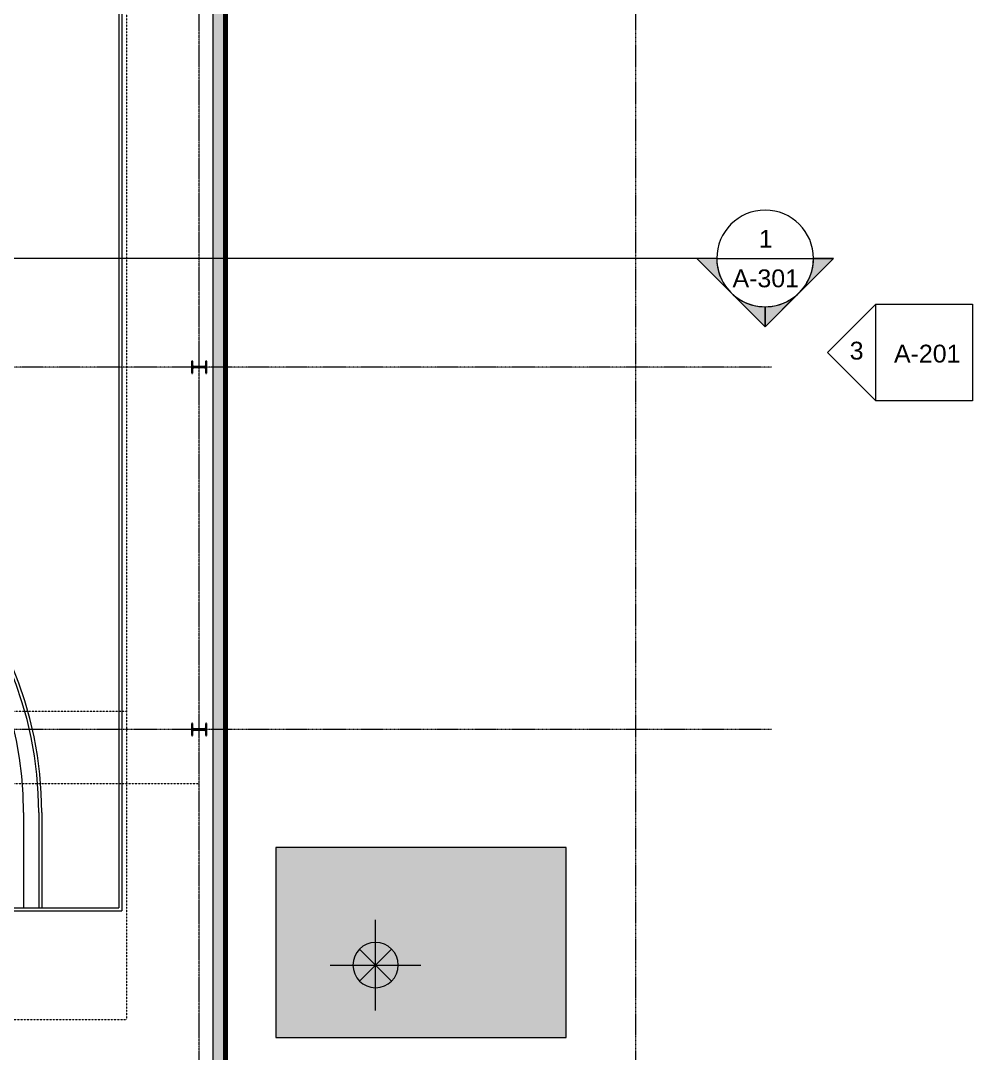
# Model space of a CAD drawing. Header units: inches. Extents: x 22110 to 26500, y -23046 to -20307.
# Drawn here: x 25857 to 26487, y -22324 to -21641 of the extents above; entities that cross this region are included whole.
import ezdxf

# ---------------------------------------------------------------- set-up
doc = ezdxf.new("R2010")
doc.units = ezdxf.units.IN
doc.header["$MEASUREMENT"] = 0
doc.linetypes.add('Dash 1_16_', pattern=[0.125, 0.0625, -0.0625])
doc.linetypes.add('Grid Line 1_2_', pattern=[0.875, 0.5, -0.125, 0.125, -0.125])
for name, color, linetype, lineweight in [('A-DETL', 90, 'Continuous', 9), ('A-WALL', 113, 'Continuous', 13), ('C-TOPO', 7, 'Continuous', 9), ('G-ANNO-SYMB', 111, 'Continuous', 9), ('M-EQPM', 50, 'Continuous', 9), ('M-HVAC-DUCT-ANNO', 70, 'Continuous', 9), ('M-HVAC-DUCT-CNTR', 70, 'Continuous', 9), ('S-BEAM', 12, 'Continuous', 9), ('S-COLS', 52, 'Continuous', 9), ('S-GRID', 1, 'Continuous', 9)]:
    doc.layers.add(name, color=color, linetype=linetype, lineweight=lineweight)
doc.styles.add('Arial_1', font='arial.ttf', dxfattribs={"height": 11.802395})
pattern_1 = [(45, (0, 0), (-12.6713535, 12.6713535), []), (45, (0, 19.2), (-12.6713535, 12.6713535), [])]

# ---------------------------------------------------------------- blocks, each defined once
blk = doc.blocks.new('Mechanical Equipment 1 - Mechanical Equipment 1-405455-First Floor Plan')
at = {"layer": 'M-EQPM'}
h = blk.add_hatch(color=256, dxfattribs=at)
h.paths.add_polyline_path([(26026.19, -22314.05), (26218.34, -22314.05), (26218.34, -22188.05), (26026.19, -22188.05), (26026.19, -22281.02)], flags=0)
h.paths.add_polyline_path([(26092.13, -22281.02), (26089.52, -22280.79), (26087, -22280.11), (26084.63, -22279.01), (26082.48, -22277.51), (26080.64, -22275.66), (26079.14, -22273.52), (26078.03, -22271.15), (26077.35, -22268.62), (26077.13, -22266.02), (26077.35, -22263.41), (26078.03, -22260.89), (26079.14, -22258.52), (26080.64, -22256.37), (26082.48, -22254.52), (26084.63, -22253.03), (26087, -22251.92), (26089.52, -22251.24), (26092.13, -22251.02), (26094.73, -22251.24), (26097.26, -22251.92), (26099.63, -22253.03), (26101.77, -22254.52), (26103.62, -22256.37), (26105.12, -22258.52), (26106.22, -22260.89), (26106.9, -22263.41), (26107.13, -22266.02), (26106.9, -22268.62), (26106.22, -22271.15), (26105.12, -22273.52), (26103.62, -22275.66), (26101.77, -22277.51), (26099.63, -22279.01), (26097.26, -22280.11), (26094.73, -22280.79)], flags=0)
for p, q in [((26218.34, -22188.05), (26026.19, -22188.05)), ((26026.19, -22188.05), (26026.19, -22314.05)), ((26218.34, -22314.05), (26218.34, -22188.05)), ((26026.19, -22314.05), (26218.34, -22314.05))]:
    blk.add_line(p, q, dxfattribs=at)
blk = doc.blocks.new('Girt_Z - 8_D-559302-First Floor Plan')
at = {"layer": 'S-BEAM'}
for points in [[(25984.59, -22342.55), (25984.69, -22342.55), (25984.69, -21143.55), (25984.5, -21143.55), (25984.52, -22342.55)], [(25991.85, -22342.55), (25991.85, -21143.55), (25984.69, -21143.55), (25984.69, -22342.55)], [(25991.93, -22342.55), (25991.93, -21143.55), (25991.85, -21143.55), (25991.85, -22342.55)], [(25991.93, -22342.55), (25992.5, -22342.55), (25992.5, -22338.55), (25992.39, -22338.55), (25992.39, -21143.55), (25991.93, -21143.55), (25991.93, -22339.02)], [(25992.5, -22338.55), (25992.5, -21143.55), (25992.39, -21143.55), (25992.39, -22338.55)]]:
    blk.add_hatch(color=256, dxfattribs=at).paths.add_polyline_path(points, flags=0)
for p, q in [((25984.5, -21143.55), (25984.5, -22342.55)), ((25984.5, -21143.55), (25984.69, -21143.55)), ((25984.69, -21143.55), (25991.85, -21143.55)), ((25991.85, -21143.55), (25991.93, -21143.55)), ((25991.85, -22342.55), (25991.85, -21143.55)), ((25991.93, -21143.55), (25992.39, -21143.55)), ((25991.93, -22342.55), (25991.93, -21143.55)), ((25992.39, -21143.55), (25992.5, -21143.55)), ((25992.5, -22338.55), (25992.5, -21143.55)), ((25992.5, -22342.55), (25992.5, -22338.55)), ((25984.69, -22342.55), (25984.5, -22342.55)), ((25991.85, -22342.55), (25984.69, -22342.55)), ((25991.93, -22342.55), (25991.85, -22342.55)), ((25992.5, -22342.55), (25991.93, -22342.55))]:
    blk.add_line(p, q, dxfattribs=at)
blk = doc.blocks.new('Elevation - Detail Number-93309-First Floor Plan')
at = {"layer": 'G-ANNO-SYMB'}
for p, q in [((-0.25, -0.25), (-0.25, 0.25)), ((-0.25, 0.25), (0.25, 0.25)), ((0.25, 0.25), (0.25, -0.25)), ((0.25, -0.25), (-0.25, -0.25))]:
    blk.add_line(p, q, dxfattribs=at)
blk = doc.blocks.new('Elevation - Detail Number-93036-First Floor Plan')
at = {"layer": 'G-ANNO-SYMB'}
for p, q in [((0, 0.25), (-0.25, 0)), ((0.25, 0), (0, 0.25)), ((-0.25, 0), (0.25, 0))]:
    blk.add_line(p, q, dxfattribs=at)
blk = doc.blocks.new('Section - Section Head - Filled-1526-First Floor Plan')
at = {"layer": 'G-ANNO-SYMB'}
h = blk.add_hatch(color=256, dxfattribs=at)
edge = h.paths.add_edge_path(flags=0)
edge.add_line((-0.4268, 0.1768), (-0.25, 0.3536))
edge.add_line((-0.25, 0.3536), (-0.25, 0.25))
edge.add_arc((-0.25, 0), 0.25, 90, 135)
h = blk.add_hatch(color=256, dxfattribs=at)
edge = h.paths.add_edge_path(flags=0)
edge.add_arc((-0.25, 0), 0.25, 45, 90)
edge.add_line((-0.25, 0.25), (-0.25, 0.3536))
edge.add_line((-0.25, 0.3536), (-0.0732, 0.1768))
h = blk.add_hatch(color=256, dxfattribs=at)
edge = h.paths.add_edge_path(flags=0)
edge.add_arc((-0.25, 0), 0.2503, 137.9216, 180)
edge.add_line((-0.5003, 0), (-0.6036, 0))
edge.add_line((-0.6036, 0), (-0.4358, 0.1678))
h = blk.add_hatch(color=256, dxfattribs=at)
edge = h.paths.add_edge_path(flags=0)
edge.add_line((-0.0642, 0.1678), (0.1036, 0))
edge.add_line((0.1036, 0), (0.0003, 0))
edge.add_arc((-0.25, 0), 0.2503, 0, 42.0784)
for p, q in [((-0.25, 0.3536), (-0.6036, 0)), ((-0.25, 0.3536), (-0.4268, 0.1768)), ((-0.25, 0.3536), (0.1036, 0)), ((-0.25, 0.25), (-0.25, 0.3536)), ((-0.0732, 0.1768), (-0.25, 0.3536)), ((-0.25, 0.3536), (-0.25, 0.25)), ((-0.4358, 0.1678), (-0.6036, 0)), ((0.1036, 0), (-0.0642, 0.1678)), ((-0.6036, 0), (-0.5003, 0)), ((0.0003, 0), (0.1036, 0)), ((-0.5, 0), (-0.6036, 0)), ((0, 0), (0.1036, 0))]:
    blk.add_line(p, q, dxfattribs=at)
for radius, start, end in [(0.25, 360, 180), (0.25, 90, 135), (0.25, 45, 90), (0.2503, 137.9216, 180), (0.2503, 0, 42.0784), (0.25, 180, 360)]:
    blk.add_arc((-0.25, 0), radius, start, end, dxfattribs=at)

msp = doc.modelspace()

# ---------------------------------------------------------------- hatches: boundary and pattern name
at = {"layer": 'A-WALL', "transparency": 33554611}
msp.add_hatch(color=256, dxfattribs=at).paths.add_polyline_path([(25992.3902, -22337.7654), (25993.1776, -22337.7654), (25993.1776, -21132.0528), (25992.3902, -21132.0528), (25992.3902, -22324.614)], flags=0)
at = {"layer": 'M-HVAC-DUCT-ANNO'}
msp.add_hatch(color=256, dxfattribs=at).paths.add_polyline_path([(26092.126, -22281.0156), (26094.7307, -22280.7878), (26097.2563, -22280.111), (26099.626, -22279.006), (26101.7678, -22277.5063), (26103.6167, -22275.6575), (26105.1164, -22273.5156), (26106.2214, -22271.1459), (26106.8981, -22268.6204), (26107.126, -22266.0156), (26106.8981, -22263.4109), (26106.2214, -22260.8853), (26105.1164, -22258.5156), (26103.6167, -22256.3738), (26101.7678, -22254.525), (26099.626, -22253.0253), (26097.2563, -22251.9203), (26094.7307, -22251.2435), (26092.126, -22251.0156), (26089.5213, -22251.2435), (26086.9957, -22251.9203), (26084.626, -22253.0253), (26082.4842, -22254.525), (26080.6353, -22256.3738), (26079.1356, -22258.5156), (26078.0306, -22260.8853), (26077.3539, -22263.4109), (26077.126, -22266.0156), (26077.3539, -22268.6204), (26078.0306, -22271.1459), (26079.1356, -22273.5156), (26080.6353, -22275.6575), (26082.4842, -22277.5063), (26084.626, -22279.006), (26086.9957, -22280.111), (26089.5213, -22280.7878)], flags=0)
at = {"layer": 'S-COLS'}
h = msp.add_hatch(dxfattribs=at)
h.set_pattern_fill('FP_1', color=256, style=0, pattern_type=2)
h.set_pattern_definition(pattern_1)
h.paths.add_polyline_path([(25970.9586, -21874.0333), (25970.9586, -21870.8887), (25971.1611, -21870.3998), (25971.65, -21870.1973), (25979.1305, -21870.1973), (25979.6194, -21870.3998), (25979.8219, -21870.8887), (25979.8219, -21874.0333), (25980.2555, -21874.0333), (25980.2555, -21866.0723), (25979.8219, -21866.0723), (25979.8219, -21869.2169), (25979.6194, -21869.7058), (25979.1305, -21869.9083), (25971.65, -21869.9083), (25971.1611, -21869.7058), (25970.9586, -21869.2169), (25970.9586, -21866.0723), (25970.525, -21866.0723), (25970.525, -21874.0333)], flags=0)
h = msp.add_hatch(dxfattribs=at)
h.set_pattern_fill('FP_1', color=256, style=0, pattern_type=2)
h.set_pattern_definition(pattern_1)
h.paths.add_polyline_path([(25970.9586, -22114.0333), (25970.9586, -22110.8887), (25971.1611, -22110.3998), (25971.65, -22110.1973), (25979.1305, -22110.1973), (25979.6194, -22110.3998), (25979.8219, -22110.8887), (25979.8219, -22114.0333), (25980.2555, -22114.0333), (25980.2555, -22106.0723), (25979.8219, -22106.0723), (25979.8219, -22109.2169), (25979.6194, -22109.7058), (25979.1305, -22109.9083), (25971.65, -22109.9083), (25971.1611, -22109.7058), (25970.9586, -22109.2169), (25970.9586, -22106.0723), (25970.525, -22106.0723), (25970.525, -22114.0333)], flags=0)

# ---------------------------------------------------------------- linework, layer by layer
at = {"layer": 'A-DETL', "linetype": 'Dash 1_16_'}
for p, q in [((25927.3902, -22302.0528), (25927.3902, -21146.0528)), ((25975.3902, -21869.9083), (25975.3902, -21630.1973)), ((25975.3902, -22109.9083), (25975.3902, -21870.1973)), ((25927.3902, -22098.0528), (24651.3902, -22098.0528)), ((25975.3902, -22334.848), (25975.3902, -22110.1973)), ((25975.3902, -22146.0528), (24603.3902, -22146.0528)), ((24651.3902, -22302.0528), (25927.3902, -22302.0528))]:
    msp.add_line(p, q, dxfattribs=at)
at = {"layer": 'A-DETL'}
for p, q in [((25922.1688, -21220.0528), (25922.1688, -22228.0528)), ((25924.1688, -21218.0528), (25924.1688, -22230.0528)), ((25859.1688, -22165.0528), (25859.1688, -22228.0528)), ((25869.1688, -22165.0528), (25869.1688, -22228.0528)), ((25871.1688, -22165.0528), (25871.1688, -22228.0528)), ((24656.6117, -22228.0528), (25922.1688, -22228.0528)), ((24654.6117, -22230.0528), (25924.1688, -22230.0528))]:
    msp.add_line(p, q, dxfattribs=at)
for radius in [249, 247, 237]:
    msp.add_arc((25622.1688, -22165.0528), radius, 0, 90, dxfattribs=at)
at = {"layer": 'A-WALL', "lineweight": 50}
for p, q in [((25992.3902, -21132.0528), (25992.3902, -22338.5528)), ((25993.1776, -22337.7654), (25993.1776, -21131.2654))]:
    msp.add_line(p, q, dxfattribs=at)
at = {"layer": 'C-TOPO'}
msp.add_line((25993.1777, -21253.2056), (25993.1777, -22337.7654), dxfattribs=at)
at = {"layer": 'G-ANNO-SYMB'}
for q in [(22271.0486, -21798.1207), (26382.0506, -21798.1207)]:
    msp.add_line((26318.0506, -21798.1207), q, dxfattribs=at)
at = {"layer": 'M-HVAC-DUCT-ANNO'}
for p, q in [((26081.5194, -22255.409), (26102.7326, -22276.6222)), ((26102.7326, -22255.409), (26081.5194, -22276.6222))]:
    msp.add_line(p, q, dxfattribs=at)
for start, end in [(0, 180), (180, 0)]:
    msp.add_arc((26092.126, -22266.0156), 15, start, end, dxfattribs=at)
at = {"layer": 'M-HVAC-DUCT-CNTR'}
for p, q in [((26092.126, -22296.0156), (26092.126, -22236.0156)), ((26062.126, -22266.0156), (26122.126, -22266.0156))]:
    msp.add_line(p, q, dxfattribs=at)
at = {"layer": 'S-COLS', "lineweight": 30}
for p, q in [((25970.9586, -21866.0723), (25970.525, -21866.0723)), ((25970.525, -21866.0723), (25970.525, -21874.0333)), ((25970.9586, -21869.2169), (25970.9586, -21866.0723)), ((25980.2555, -21866.0723), (25979.8219, -21866.0723)), ((25979.8219, -21866.0723), (25979.8219, -21869.2169)), ((25980.2555, -21874.0333), (25980.2555, -21866.0723)), ((25970.9586, -21874.0333), (25970.9586, -21870.8887)), ((25979.1305, -21869.9083), (25971.65, -21869.9083)), ((25971.65, -21870.1973), (25979.1305, -21870.1973)), ((25979.8219, -21870.8887), (25979.8219, -21874.0333)), ((25970.525, -21874.0333), (25970.9586, -21874.0333)), ((25979.8219, -21874.0333), (25980.2555, -21874.0333)), ((25970.9586, -22106.0723), (25970.525, -22106.0723)), ((25970.525, -22106.0723), (25970.525, -22114.0333)), ((25970.9586, -22109.2169), (25970.9586, -22106.0723)), ((25980.2555, -22106.0723), (25979.8219, -22106.0723)), ((25979.8219, -22106.0723), (25979.8219, -22109.2169)), ((25980.2555, -22114.0333), (25980.2555, -22106.0723)), ((25970.9586, -22114.0333), (25970.9586, -22110.8887)), ((25979.1305, -22109.9083), (25971.65, -22109.9083)), ((25971.65, -22110.1973), (25979.1305, -22110.1973)), ((25979.8219, -22110.8887), (25979.8219, -22114.0333)), ((25970.525, -22114.0333), (25970.9586, -22114.0333)), ((25979.8219, -22114.0333), (25980.2555, -22114.0333))]:
    msp.add_line(p, q, dxfattribs=at)
for centre, start, end in [((25971.65, -21869.2169), 180, 270), ((25971.65, -21870.8887), 90, 180), ((25979.1305, -21869.2169), 270, 0), ((25979.1305, -21870.8887), 0, 90), ((25971.65, -22109.2169), 180, 270), ((25971.65, -22110.8887), 90, 180), ((25979.1305, -22109.2169), 270, 0), ((25979.1305, -22110.8887), 0, 90)]:
    msp.add_arc(centre, 0.6914, start, end, dxfattribs=at)
at = {"layer": 'S-GRID', "linetype": 'Grid Line 1_2_'}
for p, q in [((25975.3902, -22848.2095), (25975.3902, -20371.4957)), ((26264.3902, -22848.2095), (26264.3902, -20371.4957)), ((26354.2793, -21870.0528), (22188.0674, -21870.0528)), ((26354.2793, -22110.0528), (22188.0674, -22110.0528))]:
    msp.add_line(p, q, dxfattribs=at)

# ---------------------------------------------------------------- block references
at = {"layer": 'G-ANNO-SYMB', "xscale": 127.9999999999999, "yscale": 127.9999999999999, "zscale": 127.9999999999999}
for name, p, rotation in [('Section - Section Head - Filled-1526-First Floor Plan', (26318.0506, -21798.1207), 180), ('Elevation - Detail Number-93036-First Floor Plan', (26423.2268, -21860.3247), 90)]:
    msp.add_blockref(name, p, dxfattribs=dict(at, rotation=rotation))
msp.add_blockref('Elevation - Detail Number-93309-First Floor Plan', (26455.2268, -21860.3247), dxfattribs=at)
at = {"layer": 'M-EQPM'}
msp.add_blockref('Mechanical Equipment 1 - Mechanical Equipment 1-405455-First Floor Plan', (0, 0), dxfattribs=at)
at = {"layer": 'S-BEAM'}
msp.add_blockref('Girt_Z - 8_D-559302-First Floor Plan', (0, 0), dxfattribs=at)

# ---------------------------------------------------------------- texts
at = {"layer": 'G-ANNO-SYMB', "char_height": 11.8024, "attachment_point": 2, "line_spacing_factor": 0.938532, "style": 'Arial_1'}
for s, insert, width in [('1', (26350.4604, -21779.2285), 10.944), ('A-301', (26350.4604, -21805.4102), 52.416)]:
    msp.add_mtext(s, dxfattribs=dict(at, insert=insert, width=width))

# ---------------------------------------------------------------- next in the draw order: texts
at = {"layer": 'G-ANNO-SYMB', "char_height": 11.8024, "attachment_point": 2, "line_spacing_factor": 0.938532, "style": 'Arial_1', "bg_fill": 3, "box_fill_scale": 1.25, "bg_fill_color": 0, "bg_fill_transparency": 0}
for s, insert, width in [('3', (26410.6191, -21853.2778), 10.944), ('A-201', (26457.3569, -21855.2402), 52.416)]:
    msp.add_mtext(s, dxfattribs=dict(at, insert=insert, width=width))

doc.saveas('drawing.dxf')
